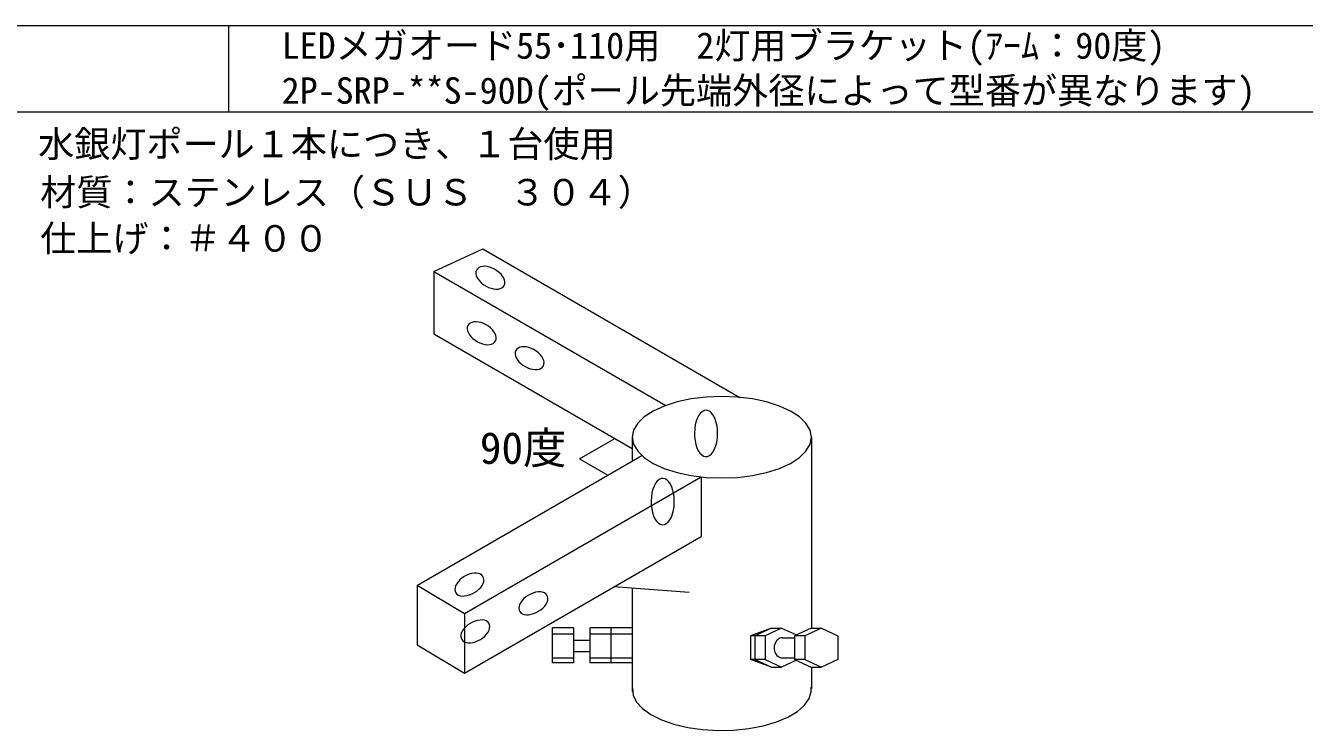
# Model space of a CAD drawing. Units: millimetres, scale not verified. Extents: x -357 to 206, y -169 to 227.
# Drawn here: x -161.4 to -72.8, y -67.7 to -18.9 of the extents above; entities that cross this region are included whole.
import ezdxf
from ezdxf.enums import TextEntityAlignment as Align

# ---------------------------------------------------------------- set-up
doc = ezdxf.new("R2010")
doc.units = ezdxf.units.MM
doc.header["$LTSCALE"] = 3
doc.linetypes.add('DASHED1', pattern=[1.8, 1.2, -0.6])
for name, color, linetype, lineweight in [('0-0_建築図', 7, 'Continuous', 9), ('0-1', 7, 'Continuous', 18), ('0-2', 7, 'Continuous', 18)]:
    doc.layers.add(name, color=color, linetype=linetype, lineweight=lineweight)
doc.styles.add('ＭＳ ゴシック', font='')
doc.styles.get('ＭＳ ゴシック').set_extended_font_data('MS Gothic')

msp = doc.modelspace()

# ---------------------------------------------------------------- linework, layer by layer
at = {"layer": '0-0_建築図', "lineweight": 18}
for p, q in [((-341.965, -18.929), (197.535, -18.929)), ((-147.298, -18.929), (-147.298, -24.929)), ((-147.298, -18.929), (-147.298, -24.929)), ((197.535, -24.929), (-341.965, -24.929))]:
    msp.add_line(p, q, dxfattribs=at)
at = {"layer": '0-2'}
for p, q in [((-133.077, -35.94), (-133.077, -40.264)), ((-133.077, -35.94), (-117.002, -45.221)), ((-133.077, -40.264), (-119.333, -48.2)), ((-122.991, -48.91), (-120.547, -47.499)), ((-119.333, -47.424), (-119.333, -49.077)), ((-106.927, -47.424), (-106.927, -60.635)), ((-134.215, -57.67), (-118.668, -48.694)), ((-122.991, -48.91), (-121.018, -50.05)), ((-130.952, -59.631), (-114.56, -50.167)), ((-114.56, -50.167), (-114.56, -54.285)), ((-130.952, -63.748), (-114.56, -54.285)), ((-134.223, -57.665), (-130.952, -59.631)), ((-115.387, -58.174), (-120.622, -57.784)), ((-119.333, -57.88), (-119.333, -65.023)), ((-130.952, -59.631), (-130.952, -63.748)), ((-124.859, -63.044), (-124.859, -60.614)), ((-123.394, -60.614), (-124.859, -60.614)), ((-123.394, -61.057), (-124.859, -61.057)), ((-123.394, -60.614), (-123.394, -63.044)), ((-122.262, -63.044), (-122.262, -60.614)), ((-119.333, -60.614), (-122.262, -60.614)), ((-120.797, -61.057), (-122.262, -61.057)), ((-120.797, -63.044), (-120.797, -60.614)), ((-119.333, -61.057), (-120.797, -61.057)), ((-109.702, -60.635), (-111.152, -61.158)), ((-109.702, -60.635), (-108.993, -60.635)), ((-108.993, -60.635), (-107.967, -61.104)), ((-106.232, -60.635), (-107.376, -61.158)), ((-122.262, -61.482), (-123.394, -61.482)), ((-110.846, -61.158), (-111.152, -61.158)), ((-111.152, -61.158), (-111.152, -62.796)), ((-110.136, -61.158), (-110.846, -61.158)), ((-108.93, -61.305), (-108.086, -61.305)), ((-107.376, -61.158), (-108.086, -61.158)), ((-107.376, -61.158), (-107.376, -62.796)), ((-123.394, -62.707), (-124.859, -62.707)), ((-122.262, -62.282), (-123.394, -62.282)), ((-120.797, -62.707), (-122.262, -62.707)), ((-119.333, -62.707), (-120.797, -62.707)), ((-109.702, -63.329), (-111.152, -62.796)), ((-110.846, -62.796), (-111.152, -62.796)), ((-110.136, -62.796), (-110.846, -62.796)), ((-107.967, -62.851), (-108.993, -63.329)), ((-108.918, -62.695), (-108.086, -62.695)), ((-108.086, -62.796), (-106.942, -63.329)), ((-107.376, -62.796), (-108.086, -62.796)), ((-107.376, -62.796), (-106.232, -63.329)), ((-105.089, -62.796), (-106.232, -63.329)), ((-123.394, -63.044), (-124.859, -63.044)), ((-120.797, -63.044), (-122.262, -63.044)), ((-119.333, -63.044), (-120.797, -63.044)), ((-109.702, -63.329), (-108.993, -63.329)), ((-106.942, -63.329), (-106.232, -63.329)), ((-106.927, -63.329), (-106.927, -64.836))]:
    msp.add_line(p, q, dxfattribs=at)
for points in [[(-133.077, -35.94), (-129.68, -34.386), (-111.882, -44.662)], [(-134.223, -57.665), (-134.223, -61.782), (-130.952, -63.748)], [(-109.702, -60.635), (-110.846, -61.158), (-110.846, -62.796), (-109.702, -63.329)], [(-108.993, -60.635), (-110.136, -61.158), (-110.136, -62.796), (-108.993, -63.329)], [(-106.942, -60.635), (-108.086, -61.158), (-108.086, -62.796)], [(-106.942, -60.635), (-106.232, -60.635), (-105.089, -61.158), (-105.089, -62.796)], [(-108.914, -61.305), (-109.014, -61.312), (-109.113, -61.341), (-109.205, -61.389), (-109.289, -61.456), (-109.362, -61.539), (-109.422, -61.637), (-109.467, -61.745), (-109.496, -61.862), (-109.507, -61.982), (-109.501, -62.103), (-109.477, -62.221), (-109.437, -62.332), (-109.381, -62.433), (-109.312, -62.52), (-109.231, -62.592), (-109.14, -62.646), (-109.043, -62.681), (-108.943, -62.694), (-108.918, -62.694)], [(-119.327, -64.779), (-119.279, -65.27), (-119.043, -65.75), (-118.628, -66.204), (-118.046, -66.618), (-117.314, -66.98), (-116.456, -67.278), (-115.496, -67.505), (-114.464, -67.652), (-113.392, -67.715), (-112.312, -67.693), (-111.256, -67.586), (-110.258, -67.397), (-109.347, -67.133), (-108.551, -66.8), (-107.894, -66.41), (-107.396, -65.974), (-107.072, -65.505), (-106.932, -65.017), (-106.94, -64.712)]]:
    msp.add_lwpolyline(points, dxfattribs=at)
for points in [[(-130.01, -36.49), (-129.903, -36.625), (-129.773, -36.752), (-129.624, -36.868), (-129.462, -36.968), (-129.291, -37.052), (-129.115, -37.114), (-128.942, -37.155), (-128.775, -37.171), (-128.619, -37.164), (-128.481, -37.133), (-128.363, -37.079), (-128.27, -37.004), (-128.203, -36.91), (-128.166, -36.8), (-128.159, -36.677), (-128.183, -36.545), (-128.237, -36.408), (-128.318, -36.27), (-128.426, -36.136), (-128.556, -36.009), (-128.704, -35.893), (-128.866, -35.792), (-129.038, -35.709), (-129.213, -35.647), (-129.387, -35.606), (-129.554, -35.589), (-129.709, -35.596), (-129.847, -35.627), (-129.965, -35.681), (-130.059, -35.756), (-130.125, -35.851), (-130.162, -35.961), (-130.169, -36.084), (-130.145, -36.216), (-130.092, -36.353)], [(-119.333, -47.424), (-119.239, -47.913), (-118.959, -48.388), (-118.502, -48.833), (-117.882, -49.236), (-117.117, -49.584), (-116.231, -49.865), (-115.251, -50.073), (-114.207, -50.2), (-113.13, -50.243), (-112.053, -50.2), (-111.008, -50.073), (-110.028, -49.865), (-109.142, -49.584), (-108.378, -49.236), (-107.758, -48.833), (-107.301, -48.388), (-107.021, -47.913), (-106.927, -47.424), (-107.021, -46.934), (-107.301, -46.459), (-107.758, -46.014), (-108.378, -45.611), (-109.142, -45.264), (-110.028, -44.982), (-111.008, -44.774), (-112.053, -44.647), (-113.13, -44.604), (-114.207, -44.647), (-115.251, -44.774), (-116.231, -44.982), (-117.117, -45.264), (-117.882, -45.611), (-118.502, -46.014), (-118.959, -46.459), (-119.239, -46.934)], [(-130.289, -56.835), (-130.46, -56.861), (-130.635, -56.909), (-130.809, -56.98), (-130.978, -57.07), (-131.135, -57.177), (-131.277, -57.298), (-131.399, -57.428), (-131.497, -57.564), (-131.568, -57.702), (-131.611, -57.837), (-131.623, -57.966), (-131.605, -58.085), (-131.556, -58.19), (-131.48, -58.277), (-131.377, -58.344), (-131.25, -58.39), (-131.105, -58.412), (-130.945, -58.41), (-130.775, -58.384), (-130.6, -58.335), (-130.425, -58.264), (-130.257, -58.174), (-130.099, -58.067), (-129.957, -57.947), (-129.835, -57.817), (-129.737, -57.68), (-129.666, -57.543), (-129.624, -57.407), (-129.611, -57.278), (-129.63, -57.159), (-129.678, -57.055), (-129.755, -56.968), (-129.858, -56.9), (-129.984, -56.855), (-130.129, -56.833)]]:
    msp.add_lwpolyline(points, close=True, dxfattribs=at)
at = {"layer": '0-2', "linetype": 'DASHED1'}
for points in [[(-130.606, -40.334), (-130.499, -40.469), (-130.369, -40.596), (-130.221, -40.712), (-130.059, -40.813), (-129.887, -40.896), (-129.712, -40.958), (-129.538, -40.999), (-129.371, -41.016), (-129.216, -41.008), (-129.077, -40.977), (-128.96, -40.923), (-128.866, -40.848), (-128.8, -40.754), (-128.763, -40.644), (-128.756, -40.521), (-128.779, -40.389), (-128.833, -40.252), (-128.915, -40.115), (-129.022, -39.98), (-129.152, -39.853), (-129.3, -39.737), (-129.463, -39.636), (-129.634, -39.553), (-129.809, -39.491), (-129.983, -39.45), (-130.15, -39.433), (-130.305, -39.441), (-130.444, -39.472), (-130.562, -39.526), (-130.655, -39.601), (-130.722, -39.695), (-130.759, -39.805), (-130.765, -39.928), (-130.742, -40.06), (-130.688, -40.197)], [(-127.293, -42.058), (-127.185, -42.192), (-127.055, -42.319), (-126.907, -42.435), (-126.745, -42.536), (-126.573, -42.619), (-126.398, -42.682), (-126.224, -42.722), (-126.057, -42.739), (-125.902, -42.732), (-125.763, -42.701), (-125.646, -42.647), (-125.552, -42.572), (-125.486, -42.478), (-125.449, -42.367), (-125.442, -42.244), (-125.466, -42.113), (-125.519, -41.976), (-125.601, -41.838), (-125.708, -41.703), (-125.838, -41.576), (-125.986, -41.461), (-126.149, -41.36), (-126.32, -41.277), (-126.495, -41.214), (-126.669, -41.174), (-126.836, -41.157), (-126.991, -41.164), (-127.13, -41.195), (-127.248, -41.249), (-127.341, -41.324), (-127.408, -41.418), (-127.445, -41.528), (-127.452, -41.651), (-127.428, -41.783), (-127.374, -41.92)], [(-114.821, -46.089), (-114.905, -46.313), (-114.969, -46.562), (-115.009, -46.829), (-115.026, -47.107), (-115.019, -47.386), (-114.988, -47.659), (-114.933, -47.916), (-114.857, -48.151), (-114.761, -48.355), (-114.65, -48.523), (-114.525, -48.65), (-114.391, -48.732), (-114.252, -48.766), (-114.113, -48.751), (-113.977, -48.688), (-113.848, -48.579), (-113.731, -48.427), (-113.628, -48.236), (-113.544, -48.013), (-113.481, -47.763), (-113.44, -47.496), (-113.423, -47.218), (-113.43, -46.939), (-113.462, -46.666), (-113.516, -46.409), (-113.593, -46.174), (-113.688, -45.97), (-113.8, -45.802), (-113.924, -45.675), (-114.058, -45.593), (-114.197, -45.559), (-114.336, -45.574), (-114.473, -45.637), (-114.601, -45.746), (-114.719, -45.898)], [(-117.821, -50.8), (-117.905, -51.023), (-117.968, -51.272), (-118.009, -51.54), (-118.026, -51.817), (-118.019, -52.097), (-117.987, -52.369), (-117.933, -52.627), (-117.856, -52.861), (-117.761, -53.066), (-117.649, -53.234), (-117.525, -53.361), (-117.391, -53.443), (-117.252, -53.477), (-117.113, -53.462), (-116.976, -53.399), (-116.848, -53.29), (-116.73, -53.137), (-116.628, -52.947), (-116.544, -52.723), (-116.48, -52.474), (-116.44, -52.206), (-116.423, -51.929), (-116.43, -51.649), (-116.461, -51.377), (-116.516, -51.119), (-116.592, -50.885), (-116.688, -50.68), (-116.799, -50.512), (-116.924, -50.385), (-117.058, -50.303), (-117.197, -50.269), (-117.336, -50.284), (-117.472, -50.347), (-117.601, -50.456), (-117.718, -50.609)], [(-125.855, -58.13), (-126.026, -58.156), (-126.2, -58.205), (-126.375, -58.276), (-126.543, -58.366), (-126.701, -58.473), (-126.843, -58.593), (-126.965, -58.723), (-127.063, -58.86), (-127.134, -58.998), (-127.177, -59.133), (-127.189, -59.262), (-127.171, -59.381), (-127.122, -59.485), (-127.046, -59.572), (-126.942, -59.64), (-126.816, -59.685), (-126.671, -59.707), (-126.511, -59.705), (-126.341, -59.68), (-126.166, -59.631), (-125.991, -59.56), (-125.823, -59.47), (-125.665, -59.363), (-125.523, -59.243), (-125.401, -59.112), (-125.303, -58.976), (-125.232, -58.838), (-125.189, -58.703), (-125.177, -58.574), (-125.195, -58.455), (-125.244, -58.351), (-125.321, -58.263), (-125.424, -58.196), (-125.55, -58.151), (-125.695, -58.129)], [(-129.878, -60.073), (-130.048, -60.099), (-130.223, -60.147), (-130.398, -60.218), (-130.566, -60.308), (-130.724, -60.415), (-130.866, -60.536), (-130.988, -60.666), (-131.086, -60.802), (-131.157, -60.94), (-131.2, -61.075), (-131.212, -61.204), (-131.194, -61.323), (-131.145, -61.428), (-131.068, -61.515), (-130.965, -61.582), (-130.839, -61.628), (-130.694, -61.65), (-130.534, -61.648), (-130.364, -61.622), (-130.189, -61.573), (-130.014, -61.502), (-129.846, -61.412), (-129.688, -61.305), (-129.546, -61.185), (-129.424, -61.055), (-129.326, -60.918), (-129.255, -60.781), (-129.212, -60.645), (-129.2, -60.516), (-129.218, -60.397), (-129.267, -60.293), (-129.344, -60.206), (-129.447, -60.138), (-129.573, -60.093), (-129.718, -60.071)]]:
    msp.add_lwpolyline(points, close=True, dxfattribs=at)

# ---------------------------------------------------------------- texts
at = {"layer": '0-1', "style": 'ＭＳ ゴシック'}
for s, p in [('LEDメガオード55･110用\u30002灯用ブラケット(ｱｰﾑ：90度)', (-143.623, -21.774)), ('2P-SRP-**S-90D(ポール先端外径によって型番が異なります)', (-143.623, -24.889)), ('水銀灯ポール１本につき、１台使用', (-160.489, -28.588)), ('材質：ステンレス（ＳＵＳ\u3000３０４）', (-160.344, -31.929)), ('仕上げ：＃４００', (-160.344, -35.124))]:
    msp.add_text(s, height=1.833, dxfattribs=at).set_placement(p, align=Align.BOTTOM_LEFT)
at = {"layer": '0-2', "style": 'ＭＳ ゴシック'}
msp.add_text('90度', height=2.199, dxfattribs=at).set_placement((-129.89, -49.923), align=Align.BOTTOM_LEFT)

doc.saveas('drawing.dxf')
